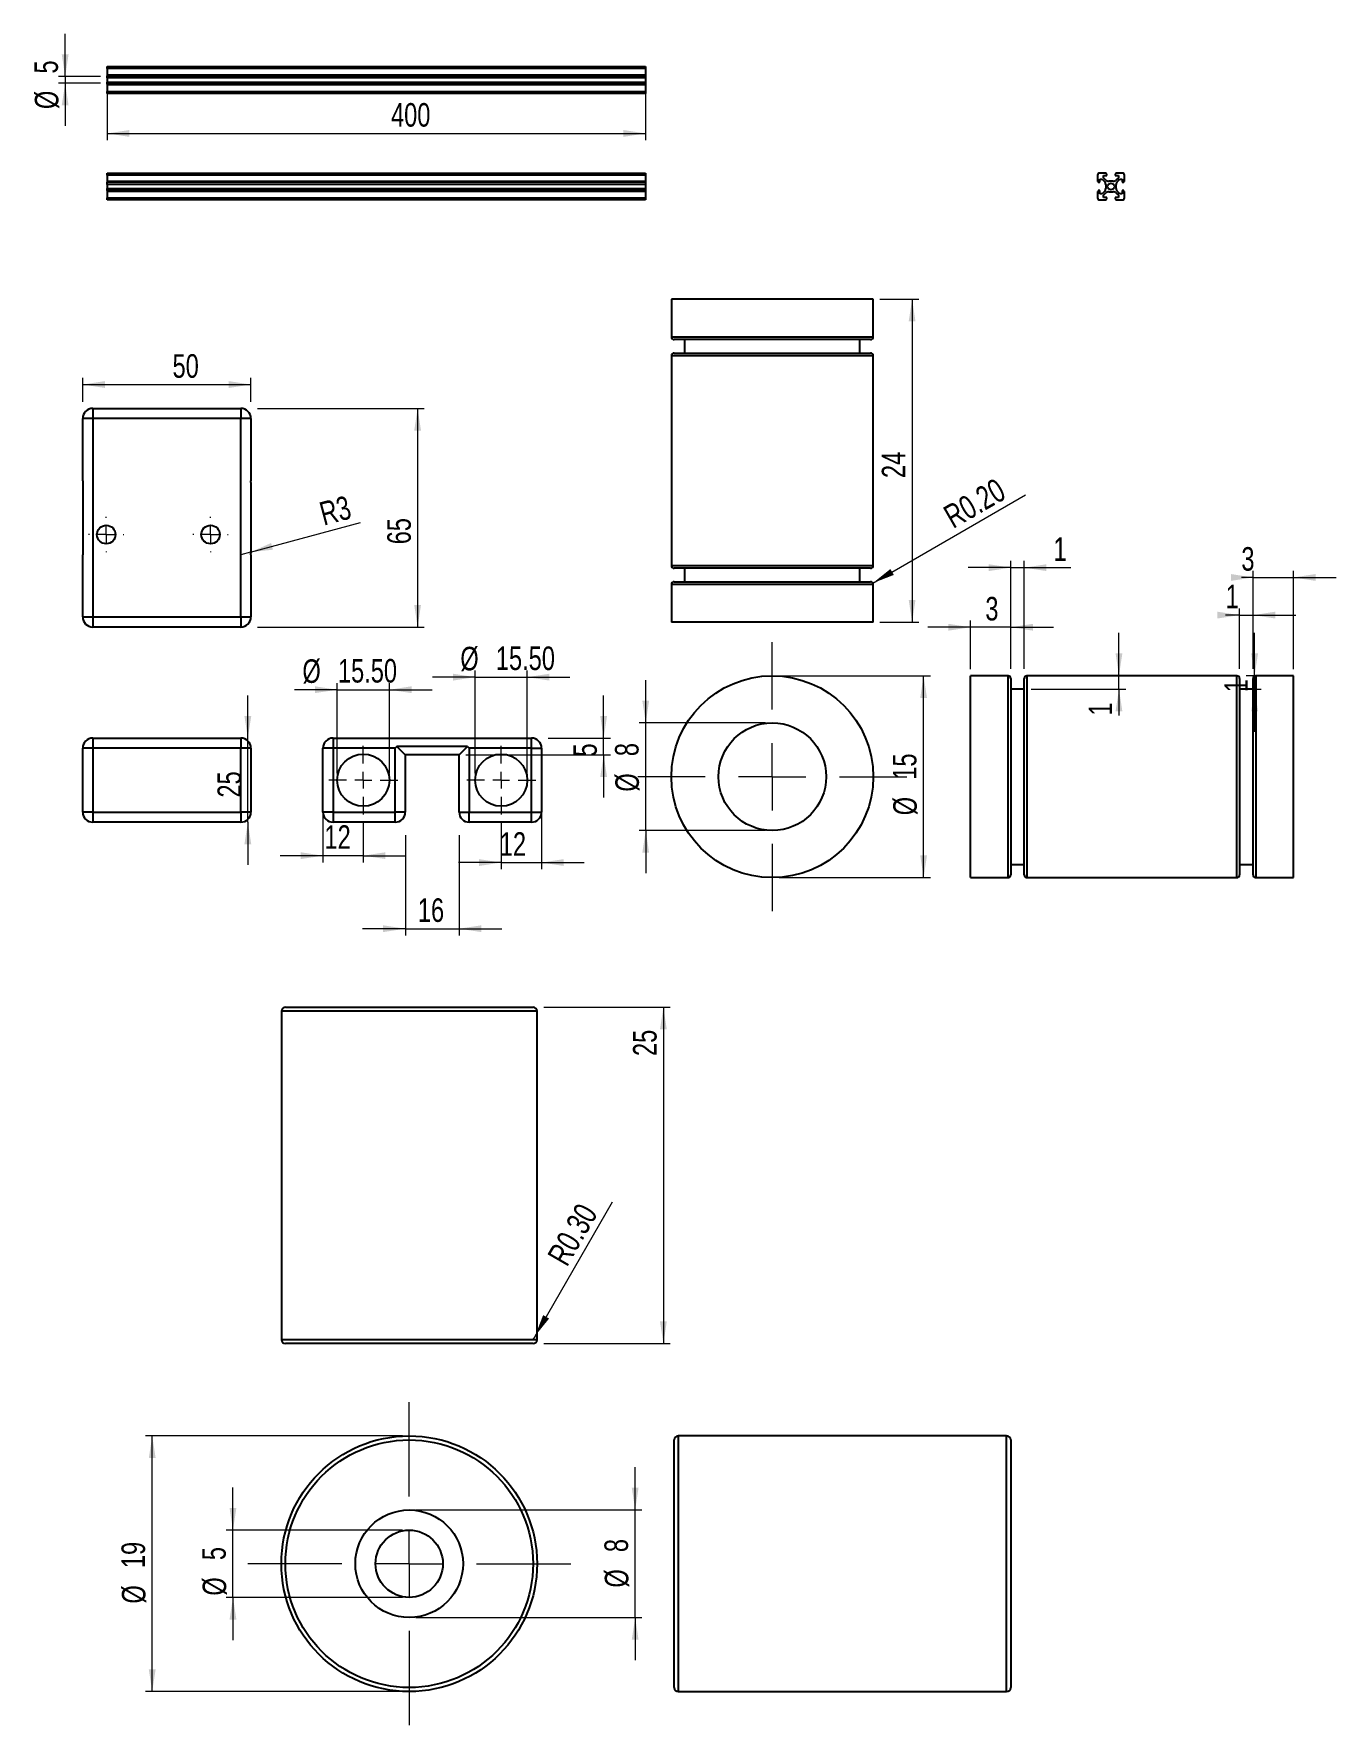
# Model space of a CAD drawing. Header units: millimetres. Extents: x 1 to 194, y 37 to 289.
import ezdxf

# ---------------------------------------------------------------- set-up
doc = ezdxf.new("R2010")
doc.units = ezdxf.units.MM
doc.styles.add('SLDTEXTSTYLE0', font='TXT', dxfattribs={"width": 0.75})
doc.dimstyles.new('SLDDIMSTYLE0', dxfattribs={"dimtxt": 3.5, "dimasz": 3.302, "dimexe": 0, "dimexo": 0.0625, "dimgap": 0.875, "dimtad": 1, "dimlfac": 5, "dimrnd": 1e-09, "dimzin": 12, "dimdsep": 46, "dimtxsty": 'SLDTEXTSTYLE0', "dimsah": 1, "dimcen": 0.09, "dimadec": 0, "dimazin": 3, "dimtfac": 1, "dimtmove": 0, "dimatfit": 0, "dimfxl": 0, "dimfrac": 2, "dimtolj": 1, "dimtzin": 12, "dimarcsym": 0})
doc.dimstyles.new('SLDDIMSTYLE1', dxfattribs={"dimtxt": 3.5, "dimasz": 3.302, "dimexe": 0, "dimexo": 0.0625, "dimgap": 0.875, "dimtad": 1, "dimlfac": 5, "dimrnd": 1e-09, "dimzin": 12, "dimdsep": 46, "dimtxsty": 'SLDTEXTSTYLE0', "dimsah": 1, "dimcen": 0.09, "dimadec": 0, "dimazin": 3, "dimtfac": 1, "dimtofl": 0, "dimtmove": 0, "dimatfit": 3, "dimfxl": 0, "dimfrac": 2, "dimtolj": 1, "dimtzin": 12, "dimarcsym": 0})
doc.dimstyles.new('SLDDIMSTYLE2', dxfattribs={"dimtxt": 3.5, "dimasz": 3.302, "dimexe": 0, "dimexo": 0.0625, "dimgap": 0.875, "dimtad": 1, "dimlfac": 2, "dimrnd": 1e-09, "dimzin": 12, "dimdsep": 46, "dimtxsty": 'SLDTEXTSTYLE0', "dimsah": 1, "dimcen": 0.09, "dimadec": 0, "dimazin": 3, "dimtfac": 1, "dimtmove": 0, "dimatfit": 0, "dimfxl": 0, "dimfrac": 2, "dimtolj": 1, "dimtzin": 12, "dimarcsym": 0})
doc.dimstyles.new('SLDDIMSTYLE3', dxfattribs={"dimtxt": 3.5, "dimasz": 3.302, "dimexe": 0, "dimexo": 0.0625, "dimgap": 0.875, "dimtad": 1, "dimlfac": 2, "dimrnd": 1e-09, "dimzin": 12, "dimdsep": 46, "dimtxsty": 'SLDTEXTSTYLE0', "dimsah": 1, "dimcen": 0.09, "dimadec": 0, "dimazin": 3, "dimtfac": 1, "dimtofl": 0, "dimtmove": 0, "dimatfit": 3, "dimfxl": 0, "dimfrac": 2, "dimtolj": 1, "dimtzin": 12, "dimarcsym": 0})
doc.dimstyles.new('SLDDIMSTYLE4', dxfattribs={"dimtxt": 3.5, "dimasz": 3.302, "dimexe": 0, "dimexo": 0.0625, "dimgap": 0.875, "dimtad": 1, "dimlfac": 2, "dimrnd": 1e-09, "dimzin": 12, "dimdsep": 46, "dimtxsty": 'SLDTEXTSTYLE0', "dimsah": 1, "dimcen": 0, "dimadec": 0, "dimazin": 3, "dimtfac": 1, "dimtofl": 0, "dimtmove": 0, "dimatfit": 3, "dimfxl": 0, "dimfrac": 2, "dimtolj": 1, "dimtzin": 12, "dimarcsym": 0})
doc.dimstyles.new('SLDDIMSTYLE5', dxfattribs={"dimtxt": 3.5, "dimasz": 3.302, "dimexe": 0, "dimexo": 0.0625, "dimgap": 0.875, "dimtad": 1, "dimlfac": 2, "dimrnd": 1e-09, "dimzin": 4, "dimdsep": 46, "dimtxsty": 'SLDTEXTSTYLE0', "dimsah": 1, "dimcen": 0.09, "dimadec": 0, "dimazin": 1, "dimtfac": 1, "dimtmove": 0, "dimatfit": 0, "dimfxl": 0, "dimfrac": 2, "dimtolj": 1, "dimtzin": 12, "dimarcsym": 0})
doc.dimstyles.new('SLDDIMSTYLE6', dxfattribs={"dimtxt": 3.5, "dimasz": 3.302, "dimexe": 0, "dimexo": 0.0625, "dimgap": 0.875, "dimtad": 1, "dimlfac": 0.5, "dimrnd": 1e-09, "dimzin": 12, "dimdsep": 46, "dimtxsty": 'SLDTEXTSTYLE0', "dimsah": 1, "dimcen": 0.09, "dimadec": 0, "dimazin": 3, "dimtfac": 1, "dimtmove": 0, "dimatfit": 0, "dimfxl": 0, "dimfrac": 2, "dimtolj": 1, "dimtzin": 12, "dimarcsym": 0})
doc.dimstyles.new('SLDDIMSTYLE7', dxfattribs={"dimtxt": 3.5, "dimasz": 3.302, "dimexe": 0, "dimexo": 0.0625, "dimgap": 0.875, "dimtad": 1, "dimlfac": 0.5, "dimrnd": 1e-09, "dimzin": 12, "dimdsep": 46, "dimtxsty": 'SLDTEXTSTYLE0', "dimsah": 1, "dimcen": 0.09, "dimadec": 0, "dimazin": 3, "dimtfac": 1, "dimtofl": 0, "dimtmove": 0, "dimatfit": 3, "dimfxl": 0, "dimfrac": 2, "dimtolj": 1, "dimtzin": 12, "dimarcsym": 0})
doc.dimstyles.new('SLDDIMSTYLE8', dxfattribs={"dimtxt": 3.5, "dimasz": 3.302, "dimexe": 0, "dimexo": 0.0625, "dimgap": 0.875, "dimtad": 1, "dimlfac": 0.5, "dimrnd": 1e-09, "dimzin": 0, "dimdsep": 46, "dimtxsty": 'SLDTEXTSTYLE0', "dimsah": 1, "dimcen": 0, "dimadec": 0, "dimazin": 0, "dimtfac": 1, "dimtofl": 0, "dimtmove": 0, "dimatfit": 3, "dimfxl": 0, "dimfrac": 2, "dimtolj": 1, "dimtzin": 12, "dimarcsym": 0})

# ---------------------------------------------------------------- blocks, each defined once
blk = doc.blocks.new('_D')
at = {"color": 7, "linetype": 'Continuous', "lineweight": 18}
for p, q in [((5.22, 282.16), (5.22, 288.51)), ((10.48, 282.16), (4.22, 282.16)), ((5.22, 282.16), (5.22, 281.16)), ((10.48, 281.16), (4.22, 281.16)), ((5.22, 281.16), (5.22, 274.81))]:
    blk.add_line(p, q, dxfattribs=at)
for points in [[(5.22, 282.16), (5.73, 285.46), (4.71, 285.46)], [(5.22, 281.16), (4.71, 277.86), (5.73, 277.86)]]:
    blk.add_solid(points, dxfattribs=at)
at = {"color": 7, "linetype": 'Continuous', "lineweight": 18, "char_height": 3.5, "attachment_point": 1, "rotation": 90, "style": 'SLDTEXTSTYLE0'}
for s, insert in [('5', (0.65, 282.6)), ('%%c', (0.71, 277.32))]:
    blk.add_mtext(s, dxfattribs=dict(at, insert=insert))
blk = doc.blocks.new('_D_1')
at = {"color": 7, "linetype": 'Continuous', "lineweight": 18}
for p, q in [((11.48, 282.66), (11.48, 272.7)), ((91.48, 282.66), (91.48, 272.7)), ((11.48, 273.7), (91.48, 273.7))]:
    blk.add_line(p, q, dxfattribs=at)
for points in [[(11.48, 273.7), (14.78, 273.19), (14.78, 274.21)], [(91.48, 273.7), (88.18, 274.21), (88.18, 273.19)]]:
    blk.add_solid(points, dxfattribs=at)
at = {"color": 7, "linetype": 'Continuous', "lineweight": 18, "insert": (53.65, 278.21), "char_height": 3.5, "attachment_point": 1, "style": 'SLDTEXTSTYLE0'}
blk.add_mtext('400', dxfattribs=at)
blk = doc.blocks.new('_D_2')
at = {"color": 7, "linetype": 'Continuous', "lineweight": 18}
for p, q in [((32.37, 183.81), (32.37, 190.16)), ((31.83, 183.81), (31.37, 183.81)), ((32.37, 171.31), (32.37, 183.81)), ((31.83, 171.31), (31.37, 171.31)), ((32.37, 171.31), (32.37, 164.96))]:
    blk.add_line(p, q, dxfattribs=at)
for points in [[(32.37, 183.81), (32.88, 187.11), (31.86, 187.11)], [(32.37, 171.31), (31.86, 168.01), (32.88, 168.01)]]:
    blk.add_solid(points, dxfattribs=at)
at = {"color": 7, "linetype": 'Continuous', "lineweight": 18, "insert": (27.86, 174.97), "char_height": 3.5, "attachment_point": 1, "rotation": 90, "style": 'SLDTEXTSTYLE0'}
blk.add_mtext('25', dxfattribs=at)
blk = doc.blocks.new('_D_3')
at = {"color": 7, "linetype": 'Continuous', "lineweight": 18}
for p, q in [((7.83, 233.82), (7.83, 237.37)), ((7.83, 236.37), (32.83, 236.37)), ((32.83, 233.82), (32.83, 237.37))]:
    blk.add_line(p, q, dxfattribs=at)
for points in [[(7.83, 236.37), (11.13, 235.86), (11.13, 236.88)], [(32.83, 236.37), (29.52, 236.88), (29.52, 235.86)]]:
    blk.add_solid(points, dxfattribs=at)
at = {"color": 7, "linetype": 'Continuous', "lineweight": 18, "insert": (21.18, 240.88), "char_height": 3.5, "attachment_point": 1, "style": 'SLDTEXTSTYLE0'}
blk.add_mtext('50', dxfattribs=at)
blk = doc.blocks.new('_D_4')
at = {"color": 7, "linetype": 'Continuous', "lineweight": 18}
for p, q in [((33.83, 232.82), (58.6, 232.82)), ((57.6, 232.82), (57.6, 200.32)), ((33.83, 200.32), (58.6, 200.32))]:
    blk.add_line(p, q, dxfattribs=at)
for points in [[(57.6, 232.82), (57.1, 229.52), (58.11, 229.52)], [(57.6, 200.32), (58.11, 203.62), (57.1, 203.62)]]:
    blk.add_solid(points, dxfattribs=at)
at = {"color": 7, "linetype": 'Continuous', "lineweight": 18, "insert": (53.09, 212.62), "char_height": 3.5, "attachment_point": 1, "rotation": 90, "style": 'SLDTEXTSTYLE0'}
blk.add_mtext('65', dxfattribs=at)
blk = doc.blocks.new('_D_5')
at = {"color": 7, "linetype": 'Continuous', "lineweight": 18}
for q in [(49.13, 215.84), (31.33, 211.07)]:
    blk.add_line((32.78, 211.46), q, dxfattribs=at)
blk.add_solid([(32.78, 211.46), (36.1, 211.82), (35.83, 212.81)], dxfattribs=at)
at = {"color": 7, "linetype": 'Continuous', "lineweight": 18, "insert": (42.74, 218.76), "char_height": 3.5, "attachment_point": 1, "rotation": 15, "style": 'SLDTEXTSTYLE0'}
blk.add_mtext('R3', dxfattribs=at)
blk = doc.blocks.new('SW_CENTERMARKSYMBOL_0')
at = {"color": 0, "linetype": 'Continuous', "lineweight": 0}
for p, q in [((0, 2.5), (0, 2.625)), ((-2.5, 0), (-2.625, 0)), ((0, 0), (-1.25, 0)), ((0, 0), (0, 1.25)), ((0, 0), (0, -1.25)), ((0, 0), (1.25, 0)), ((2.5, 0), (2.625, 0)), ((0, -2.5), (0, -2.625))]:
    blk.add_line(p, q, dxfattribs=at)
blk = doc.blocks.new('SW_CENTERMARKSYMBOL_1')
at = {"color": 0, "linetype": 'Continuous', "lineweight": 0}
for p, q in [((0, 2.5), (0, 2.625)), ((-2.5, 0), (-2.625, 0)), ((0, 0), (-1.25, 0)), ((0, 0), (0, 1.25)), ((0, 0), (0, -1.25)), ((0, 0), (1.25, 0)), ((2.5, 0), (2.625, 0)), ((0, -2.5), (0, -2.625))]:
    blk.add_line(p, q, dxfattribs=at)
blk = doc.blocks.new('_D_6')
at = {"color": 7, "linetype": 'Continuous', "lineweight": 18}
for p, q in [((45.65, 178.56), (45.65, 192)), ((53.4, 178.56), (53.4, 192)), ((45.65, 191), (39.3, 191)), ((45.65, 191), (53.4, 191)), ((53.4, 191), (59.75, 191))]:
    blk.add_line(p, q, dxfattribs=at)
for points in [[(45.65, 191), (42.35, 191.51), (42.35, 190.5)], [(53.4, 191), (56.7, 190.5), (56.7, 191.51)]]:
    blk.add_solid(points, dxfattribs=at)
at = {"color": 7, "linetype": 'Continuous', "lineweight": 18, "char_height": 3.5, "attachment_point": 1, "style": 'SLDTEXTSTYLE0'}
for s, insert in [('%%c', (40.48, 195.52)), ('15.50', (45.76, 195.57))]:
    blk.add_mtext(s, dxfattribs=dict(at, insert=insert))
blk = doc.blocks.new('_D_7')
at = {"color": 7, "linetype": 'Continuous', "lineweight": 18}
for p, q in [((66.15, 178.56), (66.15, 193.87)), ((73.9, 178.56), (73.9, 193.87)), ((66.15, 192.87), (59.8, 192.87)), ((66.15, 192.87), (73.9, 192.87)), ((73.9, 192.87), (80.25, 192.87))]:
    blk.add_line(p, q, dxfattribs=at)
for points in [[(66.15, 192.87), (62.85, 193.38), (62.85, 192.36)], [(73.9, 192.87), (77.2, 192.36), (77.2, 193.38)]]:
    blk.add_solid(points, dxfattribs=at)
at = {"color": 7, "linetype": 'Continuous', "lineweight": 18, "char_height": 3.5, "attachment_point": 1, "style": 'SLDTEXTSTYLE0'}
for s, insert in [('%%c', (63.95, 197.38)), ('15.50', (69.23, 197.43))]:
    blk.add_mtext(s, dxfattribs=dict(at, insert=insert))
blk = doc.blocks.new('_D_8')
at = {"color": 7, "linetype": 'Continuous', "lineweight": 18}
for p, q in [((43.53, 176.56), (43.53, 165.33)), ((49.53, 171.43), (49.53, 165.33)), ((43.53, 166.33), (37.18, 166.33)), ((49.53, 166.33), (43.53, 166.33)), ((49.53, 166.33), (55.88, 166.33))]:
    blk.add_line(p, q, dxfattribs=at)
for points in [[(43.53, 166.33), (40.23, 166.84), (40.23, 165.83)], [(49.53, 166.33), (52.83, 165.83), (52.83, 166.84)]]:
    blk.add_solid(points, dxfattribs=at)
at = {"color": 7, "linetype": 'Continuous', "lineweight": 18, "insert": (43.76, 170.85), "char_height": 3.5, "attachment_point": 1, "style": 'SLDTEXTSTYLE0'}
blk.add_mtext('12', dxfattribs=at)
blk = doc.blocks.new('_D_9')
at = {"color": 7, "linetype": 'Continuous', "lineweight": 18}
for p, q in [((76.03, 176.56), (76.03, 164.31)), ((70.03, 171.43), (70.03, 164.31)), ((70.03, 165.31), (63.68, 165.31)), ((70.03, 165.31), (76.03, 165.31)), ((76.03, 165.31), (82.38, 165.31))]:
    blk.add_line(p, q, dxfattribs=at)
for points in [[(70.03, 165.31), (66.73, 165.82), (66.73, 164.8)], [(76.03, 165.31), (79.33, 164.8), (79.33, 165.82)]]:
    blk.add_solid(points, dxfattribs=at)
at = {"color": 7, "linetype": 'Continuous', "lineweight": 18, "insert": (69.82, 169.82), "char_height": 3.5, "attachment_point": 1, "style": 'SLDTEXTSTYLE0'}
blk.add_mtext('12', dxfattribs=at)
blk = doc.blocks.new('_D_10')
at = {"color": 7, "linetype": 'Continuous', "lineweight": 18}
for p, q in [((55.78, 169.36), (55.78, 154.48)), ((63.78, 169.36), (63.78, 154.48)), ((55.78, 155.48), (49.43, 155.48)), ((55.78, 155.48), (63.78, 155.48)), ((63.78, 155.48), (70.13, 155.48))]:
    blk.add_line(p, q, dxfattribs=at)
for points in [[(55.78, 155.48), (52.48, 155.98), (52.48, 154.97)], [(63.78, 155.48), (67.08, 154.97), (67.08, 155.98)]]:
    blk.add_solid(points, dxfattribs=at)
at = {"color": 7, "linetype": 'Continuous', "lineweight": 18, "insert": (57.64, 159.99), "char_height": 3.5, "attachment_point": 1, "style": 'SLDTEXTSTYLE0'}
blk.add_mtext('16', dxfattribs=at)
blk = doc.blocks.new('_D_11')
at = {"color": 7, "linetype": 'Continuous', "lineweight": 18}
for p, q in [((85.25, 183.81), (85.25, 190.16)), ((77.03, 183.81), (86.25, 183.81)), ((85.25, 181.31), (85.25, 183.81)), ((64.78, 181.31), (86.25, 181.31)), ((85.25, 181.31), (85.25, 174.96))]:
    blk.add_line(p, q, dxfattribs=at)
for points in [[(85.25, 183.81), (85.76, 187.11), (84.74, 187.11)], [(85.25, 181.31), (84.74, 178.01), (85.76, 178.01)]]:
    blk.add_solid(points, dxfattribs=at)
at = {"color": 7, "linetype": 'Continuous', "lineweight": 18, "insert": (80.74, 181.07), "char_height": 3.5, "attachment_point": 1, "rotation": 90, "style": 'SLDTEXTSTYLE0'}
blk.add_mtext('5', dxfattribs=at)
blk = doc.blocks.new('SW_CENTERMARKSYMBOL_2')
at = {"color": 0, "linetype": 'Continuous', "lineweight": 0}
for p, q in [((0, 2.5), (0, 5.125)), ((-2.5, 0), (-5.125, 0)), ((0, 0), (-1.25, 0)), ((0, 0), (0, 1.25)), ((0, 0), (0, -1.25)), ((0, 0), (1.25, 0)), ((2.5, 0), (5.125, 0)), ((0, -2.5), (0, -5.125))]:
    blk.add_line(p, q, dxfattribs=at)
blk = doc.blocks.new('SW_CENTERMARKSYMBOL_3')
at = {"color": 0, "linetype": 'Continuous', "lineweight": 0}
for p, q in [((0, 2.5), (0, 5.125)), ((-2.5, 0), (-5.125, 0)), ((0, 0), (-1.25, 0)), ((0, 0), (0, 1.25)), ((0, 0), (0, -1.25)), ((0, 0), (1.25, 0)), ((2.5, 0), (5.125, 0)), ((0, -2.5), (0, -5.125))]:
    blk.add_line(p, q, dxfattribs=at)
blk = doc.blocks.new('_D_12')
at = {"color": 7, "linetype": 'Continuous', "lineweight": 18}
for p, q in [((91.51, 186.07), (91.51, 192.42)), ((109.32, 186.07), (90.51, 186.07)), ((91.51, 170.07), (91.51, 186.07)), ((109.32, 170.07), (90.51, 170.07)), ((91.51, 170.07), (91.51, 163.72))]:
    blk.add_line(p, q, dxfattribs=at)
for points in [[(91.51, 186.07), (92.01, 189.37), (91, 189.37)], [(91.51, 170.07), (91, 166.77), (92.01, 166.77)]]:
    blk.add_solid(points, dxfattribs=at)
at = {"color": 7, "linetype": 'Continuous', "lineweight": 18, "char_height": 3.5, "attachment_point": 1, "rotation": 90, "style": 'SLDTEXTSTYLE0'}
for s, insert in [('8', (86.94, 181.13)), ('%%c', (86.99, 175.85))]:
    blk.add_mtext(s, dxfattribs=dict(at, insert=insert))
blk = doc.blocks.new('_D_13')
at = {"color": 7, "linetype": 'Continuous', "lineweight": 18}
for p, q in [((111.32, 193.07), (133.81, 193.07)), ((132.81, 163.07), (132.81, 193.07)), ((111.32, 163.07), (133.81, 163.07))]:
    blk.add_line(p, q, dxfattribs=at)
for points in [[(132.81, 193.07), (132.3, 189.77), (133.31, 189.77)], [(132.81, 163.07), (133.31, 166.37), (132.3, 166.37)]]:
    blk.add_solid(points, dxfattribs=at)
at = {"color": 7, "linetype": 'Continuous', "lineweight": 18, "char_height": 3.5, "attachment_point": 1, "rotation": 90, "style": 'SLDTEXTSTYLE0'}
for s, insert in [('15', (128.24, 177.62)), ('%%c', (128.29, 172.34))]:
    blk.add_mtext(s, dxfattribs=dict(at, insert=insert))
blk = doc.blocks.new('SW_CENTERMARKSYMBOL_4')
at = {"color": 0, "linetype": 'Continuous', "lineweight": 0}
for p, q in [((0, 10), (0, 20)), ((0, 0), (0, 5)), ((-10, 0), (-20, 0)), ((0, 0), (-5, 0)), ((0, 0), (0, -5)), ((0, 0), (5, 0)), ((10, 0), (20, 0)), ((0, -10), (0, -20))]:
    blk.add_line(p, q, dxfattribs=at)
blk = doc.blocks.new('_D_14')
at = {"color": 7, "linetype": 'Continuous', "lineweight": 18}
for p, q in [((126.32, 249.06), (132.1, 249.06)), ((131.1, 249.06), (131.1, 201.06)), ((126.32, 201.06), (132.1, 201.06))]:
    blk.add_line(p, q, dxfattribs=at)
for points in [[(131.1, 249.06), (130.59, 245.76), (131.6, 245.76)], [(131.1, 201.06), (131.6, 204.36), (130.59, 204.36)]]:
    blk.add_solid(points, dxfattribs=at)
at = {"color": 7, "linetype": 'Continuous', "lineweight": 18, "insert": (126.59, 222.47), "char_height": 3.5, "attachment_point": 1, "rotation": 90, "style": 'SLDTEXTSTYLE0'}
blk.add_mtext('24', dxfattribs=at)
blk = doc.blocks.new('_D_15')
at = {"color": 7, "linetype": 'Continuous', "lineweight": 18}
for q in [(147.97, 219.97), (124.92, 206.66)]:
    blk.add_line((125.27, 206.86), q, dxfattribs=at)
blk.add_solid([(125.27, 206.86), (128.38, 208.07), (127.87, 208.95)], dxfattribs=at)
at = {"color": 7, "linetype": 'Continuous', "lineweight": 18, "insert": (135.44, 217.91), "char_height": 3.5, "attachment_point": 1, "rotation": 30, "style": 'SLDTEXTSTYLE0'}
blk.add_mtext('R0.20', dxfattribs=at)
blk = doc.blocks.new('_D_16')
at = {"color": 7, "linetype": 'Continuous', "lineweight": 18}
for p, q in [((139.77, 194.07), (139.77, 201.29)), ((145.77, 194.1), (145.77, 201.29)), ((139.77, 200.29), (133.42, 200.29)), ((145.77, 200.29), (139.77, 200.29)), ((145.77, 200.29), (152.12, 200.29))]:
    blk.add_line(p, q, dxfattribs=at)
for points in [[(139.77, 200.29), (136.47, 200.8), (136.47, 199.78)], [(145.77, 200.29), (149.07, 199.78), (149.07, 200.8)]]:
    blk.add_solid(points, dxfattribs=at)
at = {"color": 7, "linetype": 'Continuous', "lineweight": 18, "insert": (141.98, 204.8), "char_height": 3.5, "attachment_point": 1, "style": 'SLDTEXTSTYLE0'}
blk.add_mtext('3', dxfattribs=at)
blk = doc.blocks.new('_D_17')
at = {"color": 7, "linetype": 'Continuous', "lineweight": 18}
for p, q in [((181.77, 207.69), (180.03, 207.69)), ((181.77, 194.1), (181.77, 208.69)), ((181.77, 207.69), (187.77, 207.69)), ((187.77, 194.07), (187.77, 208.69)), ((187.77, 207.69), (194.12, 207.69))]:
    blk.add_line(p, q, dxfattribs=at)
for points in [[(181.77, 207.69), (178.47, 208.2), (178.47, 207.18)], [(187.77, 207.69), (191.07, 207.18), (191.07, 208.2)]]:
    blk.add_solid(points, dxfattribs=at)
at = {"color": 7, "linetype": 'Continuous', "lineweight": 18, "insert": (180.03, 212.2), "char_height": 3.5, "attachment_point": 1, "style": 'SLDTEXTSTYLE0'}
blk.add_mtext('3', dxfattribs=at)
blk = doc.blocks.new('_D_18')
at = {"color": 7, "linetype": 'Continuous', "lineweight": 18}
for p, q in [((179.77, 202.09), (177.69, 202.09)), ((179.77, 194.1), (179.77, 203.09)), ((179.77, 202.09), (181.77, 202.09)), ((181.77, 194.1), (181.77, 203.09)), ((181.77, 202.09), (188.12, 202.09))]:
    blk.add_line(p, q, dxfattribs=at)
for points in [[(179.77, 202.09), (176.47, 202.6), (176.47, 201.59)], [(181.77, 202.09), (185.07, 201.59), (185.07, 202.6)]]:
    blk.add_solid(points, dxfattribs=at)
at = {"color": 7, "linetype": 'Continuous', "lineweight": 18, "insert": (177.69, 206.61), "char_height": 3.5, "attachment_point": 1, "style": 'SLDTEXTSTYLE0'}
blk.add_mtext('1', dxfattribs=at)
blk = doc.blocks.new('_D_19')
at = {"color": 7, "linetype": 'Continuous', "lineweight": 18}
for p, q in [((145.77, 209.15), (139.42, 209.15)), ((145.77, 194.1), (145.77, 210.15)), ((145.77, 209.15), (147.77, 209.15)), ((147.77, 194.1), (147.77, 210.15)), ((147.77, 209.15), (154.7, 209.15))]:
    blk.add_line(p, q, dxfattribs=at)
for points in [[(145.77, 209.15), (142.47, 209.66), (142.47, 208.64)], [(147.77, 209.15), (151.07, 208.64), (151.07, 209.66)]]:
    blk.add_solid(points, dxfattribs=at)
at = {"color": 7, "linetype": 'Continuous', "lineweight": 18, "insert": (152.12, 213.66), "char_height": 3.5, "attachment_point": 1, "style": 'SLDTEXTSTYLE0'}
blk.add_mtext('1', dxfattribs=at)
blk = doc.blocks.new('_D_20')
at = {"color": 7, "linetype": 'Continuous', "lineweight": 18}
for p, q in [((182, 193.1), (182, 199.45)), ((180.77, 193.1), (183, 193.1)), ((180.77, 191.1), (183, 191.1)), ((182, 193.1), (182, 191.1)), ((182, 191.1), (182, 184.75))]:
    blk.add_line(p, q, dxfattribs=at)
for points in [[(182, 193.1), (182.51, 196.41), (181.5, 196.41)], [(182, 191.1), (181.5, 187.8), (182.51, 187.8)]]:
    blk.add_solid(points, dxfattribs=at)
at = {"color": 7, "linetype": 'Continuous', "lineweight": 18, "insert": (177.49, 190.62), "char_height": 3.5, "attachment_point": 1, "rotation": 90, "style": 'SLDTEXTSTYLE0'}
blk.add_mtext('1', dxfattribs=at)
blk = doc.blocks.new('_D_21')
at = {"color": 7, "linetype": 'Continuous', "lineweight": 18}
for p, q in [((161.84, 193.1), (161.84, 199.45)), ((148.77, 193.1), (162.84, 193.1)), ((148.77, 191.1), (162.84, 191.1)), ((161.84, 191.1), (161.84, 193.1)), ((161.84, 191.1), (161.84, 187.16))]:
    blk.add_line(p, q, dxfattribs=at)
for points in [[(161.84, 193.1), (162.35, 196.41), (161.34, 196.41)], [(161.84, 191.1), (161.34, 187.8), (162.35, 187.8)]]:
    blk.add_solid(points, dxfattribs=at)
at = {"color": 7, "linetype": 'Continuous', "lineweight": 18, "insert": (157.33, 187.16), "char_height": 3.5, "attachment_point": 1, "rotation": 90, "style": 'SLDTEXTSTYLE0'}
blk.add_mtext('1', dxfattribs=at)
blk = doc.blocks.new('_D_22')
at = {"color": 7, "linetype": 'Continuous', "lineweight": 18}
for p, q in [((55.35, 80.07), (17.16, 80.07)), ((18.16, 42.07), (18.16, 80.07)), ((55.35, 42.07), (17.16, 42.07))]:
    blk.add_line(p, q, dxfattribs=at)
for points in [[(18.16, 80.07), (17.65, 76.77), (18.67, 76.77)], [(18.16, 42.07), (18.67, 45.38), (17.65, 45.38)]]:
    blk.add_solid(points, dxfattribs=at)
at = {"color": 7, "linetype": 'Continuous', "lineweight": 18, "char_height": 3.5, "attachment_point": 1, "rotation": 90, "style": 'SLDTEXTSTYLE0'}
for s, insert in [('19', (13.59, 60.42)), ('%%c', (13.65, 55.15))]:
    blk.add_mtext(s, dxfattribs=dict(at, insert=insert))
blk = doc.blocks.new('_D_23')
at = {"color": 7, "linetype": 'Continuous', "lineweight": 18}
for p, q in [((30.16, 66.07), (30.16, 72.42)), ((55.35, 66.07), (29.16, 66.07)), ((30.16, 56.07), (30.16, 66.07)), ((55.35, 56.07), (29.16, 56.07)), ((30.16, 56.07), (30.16, 49.72))]:
    blk.add_line(p, q, dxfattribs=at)
for points in [[(30.16, 66.07), (30.67, 69.38), (29.65, 69.38)], [(30.16, 56.07), (29.65, 52.77), (30.67, 52.77)]]:
    blk.add_solid(points, dxfattribs=at)
at = {"color": 7, "linetype": 'Continuous', "lineweight": 18, "char_height": 3.5, "attachment_point": 1, "rotation": 90, "style": 'SLDTEXTSTYLE0'}
for s, insert in [('5', (25.59, 61.61)), ('%%c', (25.65, 56.33))]:
    blk.add_mtext(s, dxfattribs=dict(at, insert=insert))
blk = doc.blocks.new('_D_24')
at = {"color": 7, "linetype": 'Continuous', "lineweight": 18}
for p, q in [((89.94, 69.07), (89.94, 75.42)), ((57.35, 69.07), (90.94, 69.07)), ((89.94, 53.07), (89.94, 69.07)), ((57.35, 53.07), (90.94, 53.07)), ((89.94, 53.07), (89.94, 46.72))]:
    blk.add_line(p, q, dxfattribs=at)
for points in [[(89.94, 69.07), (90.44, 72.38), (89.43, 72.38)], [(89.94, 53.07), (89.43, 49.77), (90.44, 49.77)]]:
    blk.add_solid(points, dxfattribs=at)
at = {"color": 7, "linetype": 'Continuous', "lineweight": 18, "char_height": 3.5, "attachment_point": 1, "rotation": 90, "style": 'SLDTEXTSTYLE0'}
for s, insert in [('8', (85.37, 62.8)), ('%%c', (85.42, 57.53))]:
    blk.add_mtext(s, dxfattribs=dict(at, insert=insert))
blk = doc.blocks.new('SW_CENTERMARKSYMBOL_5')
at = {"color": 0, "linetype": 'Continuous', "lineweight": 0}
for p, q in [((0, 10), (0, 24)), ((0, 0), (0, 5)), ((-10, 0), (-24, 0)), ((0, 0), (-5, 0)), ((0, 0), (0, -5)), ((0, 0), (5, 0)), ((10, 0), (24, 0)), ((0, -10), (0, -24))]:
    blk.add_line(p, q, dxfattribs=at)
blk = doc.blocks.new('_D_25')
at = {"color": 7, "linetype": 'Continuous', "lineweight": 18}
for p, q in [((76.35, 143.8), (95.13, 143.8)), ((94.13, 143.8), (94.13, 93.8)), ((76.35, 93.8), (95.13, 93.8))]:
    blk.add_line(p, q, dxfattribs=at)
for points in [[(94.13, 143.8), (93.62, 140.5), (94.64, 140.5)], [(94.13, 93.8), (94.64, 97.1), (93.62, 97.1)]]:
    blk.add_solid(points, dxfattribs=at)
at = {"color": 7, "linetype": 'Continuous', "lineweight": 18, "insert": (89.62, 136.55), "char_height": 3.5, "attachment_point": 1, "rotation": 90, "style": 'SLDTEXTSTYLE0'}
blk.add_mtext('25', dxfattribs=at)
blk = doc.blocks.new('_D_26')
at = {"color": 7, "linetype": 'Continuous', "lineweight": 18}
for q in [(86.58, 114.88), (74.75, 94.4)]:
    blk.add_line((75.05, 94.92), q, dxfattribs=at)
blk.add_solid([(75.05, 94.92), (77.14, 97.52), (76.26, 98.03)], dxfattribs=at)
at = {"color": 7, "linetype": 'Continuous', "lineweight": 18, "insert": (76.76, 106.83), "char_height": 3.5, "attachment_point": 1, "rotation": 60, "style": 'SLDTEXTSTYLE0'}
blk.add_mtext('R0.30', dxfattribs=at)

msp = doc.modelspace()

# ---------------------------------------------------------------- linework, layer by layer
at = {"color": 7, "linetype": 'Continuous', "lineweight": 25}
for p, q in [((11.4795, 283.657), (91.4795, 283.657)), ((11.4795, 283.357), (11.4795, 283.657)), ((91.4795, 283.357), (11.4795, 283.357)), ((11.4795, 283.357), (11.4795, 282.377)), ((91.4795, 282.377), (11.4795, 282.377)), ((11.4795, 282.377), (11.4795, 282.277)), ((91.4795, 282.277), (11.4795, 282.277)), ((11.4795, 281.9764), (11.4795, 282.277)), ((91.4795, 281.9764), (11.4795, 281.9764)), ((11.4795, 281.9764), (11.4795, 281.3377)), ((91.4795, 283.657), (91.4795, 283.357)), ((91.4795, 283.357), (91.4795, 282.377)), ((91.4795, 282.377), (91.4795, 282.277)), ((91.4795, 282.277), (91.4795, 281.9764)), ((91.4795, 281.9764), (91.4795, 281.3377)), ((11.4795, 281.3377), (91.4795, 281.3377)), ((11.4795, 281.037), (11.4795, 281.3377)), ((91.4795, 281.037), (11.4795, 281.037)), ((11.4795, 281.037), (11.4795, 280.937)), ((91.4795, 280.937), (11.4795, 280.937)), ((11.4795, 280.937), (11.4795, 279.957)), ((11.4795, 279.957), (91.4795, 279.957)), ((11.4795, 279.657), (11.4795, 279.957)), ((91.4795, 279.657), (11.4795, 279.657)), ((91.4795, 281.3377), (91.4795, 281.037)), ((91.4795, 281.037), (91.4795, 280.937)), ((91.4795, 280.937), (91.4795, 279.957)), ((91.4795, 279.957), (91.4795, 279.657)), ((11.4795, 267.8118), (91.4795, 267.8118)), ((11.4795, 267.5118), (11.4795, 267.8118)), ((91.4795, 267.5118), (11.4795, 267.5118)), ((11.4795, 267.5118), (11.4795, 266.5318)), ((91.4795, 266.5318), (11.4795, 266.5318)), ((11.4795, 266.5318), (11.4795, 266.4318)), ((91.4795, 267.8118), (91.4795, 267.5118)), ((91.4795, 267.5118), (91.4795, 266.5318)), ((91.4795, 266.5318), (91.4795, 266.4318)), ((158.655, 267.5118), (158.655, 266.5318)), ((158.655, 266.5318), (158.7488, 266.5318)), ((158.7488, 266.5318), (158.7488, 266.4318)), ((159.935, 267.8118), (158.955, 267.8118)), ((159.015, 266.9118), (159.3429, 266.9118)), ((159.015, 266.4318), (159.015, 266.9118)), ((159.3429, 266.9118), (159.6993, 266.5554)), ((159.555, 267.4518), (160.035, 267.4518)), ((159.555, 267.1239), (159.555, 267.4518)), ((159.9114, 266.7675), (159.555, 267.1239)), ((159.935, 267.718), (159.935, 267.8118)), ((160.035, 267.718), (159.935, 267.718)), ((160.035, 267.4518), (160.035, 267.718)), ((160.9743, 266.5918), (160.3357, 266.5918)), ((161.275, 267.718), (161.275, 267.4518)), ((161.375, 267.718), (161.275, 267.718)), ((161.275, 267.4518), (161.755, 267.4518)), ((161.375, 267.8118), (161.375, 267.718)), ((162.355, 267.8118), (161.375, 267.8118)), ((161.755, 267.1239), (161.3986, 266.7675)), ((161.6107, 266.5554), (161.9671, 266.9118)), ((161.755, 267.4518), (161.755, 267.1239)), ((161.9671, 266.9118), (162.295, 266.9118)), ((162.295, 266.9118), (162.295, 266.4318)), ((162.5612, 266.5318), (162.655, 266.5318)), ((162.5612, 266.4318), (162.5612, 266.5318)), ((162.655, 266.5318), (162.655, 267.5118)), ((91.4795, 266.4318), (11.4795, 266.4318)), ((11.4795, 266.1311), (11.4795, 266.4318)), ((91.4795, 266.1311), (11.4795, 266.1311)), ((11.4795, 266.1311), (11.4795, 265.4924)), ((11.4795, 265.4924), (91.4795, 265.4924)), ((11.4795, 265.1918), (11.4795, 265.4924)), ((91.4795, 265.1918), (11.4795, 265.1918)), ((11.4795, 265.1918), (11.4795, 265.0918)), ((91.4795, 265.0918), (11.4795, 265.0918)), ((11.4795, 265.0918), (11.4795, 264.1118)), ((11.4795, 264.1118), (91.4795, 264.1118)), ((11.4795, 263.8118), (11.4795, 264.1118)), ((91.4795, 266.4318), (91.4795, 266.1311)), ((91.4795, 266.1311), (91.4795, 265.4924)), ((91.4795, 265.4924), (91.4795, 265.1918)), ((91.4795, 265.1918), (91.4795, 265.0918)), ((91.4795, 265.0918), (91.4795, 264.1118)), ((91.4795, 264.1118), (91.4795, 263.8118)), ((158.655, 265.0918), (158.655, 264.1118)), ((158.7488, 265.0918), (158.655, 265.0918)), ((158.7488, 266.4318), (159.015, 266.4318)), ((158.7488, 265.1918), (158.7488, 265.0918)), ((159.015, 265.1918), (158.7488, 265.1918)), ((159.015, 264.7118), (159.015, 265.1918)), ((159.3429, 264.7118), (159.015, 264.7118)), ((159.6993, 265.0682), (159.3429, 264.7118)), ((159.555, 264.4996), (159.9114, 264.856)), ((159.555, 264.1718), (159.555, 264.4996)), ((160.035, 264.1718), (159.555, 264.1718)), ((159.875, 266.1311), (159.875, 265.4924)), ((160.035, 263.9056), (160.035, 264.1718)), ((160.3357, 265.0318), (160.9743, 265.0318)), ((161.275, 264.1718), (161.275, 263.9056)), ((161.755, 264.1718), (161.275, 264.1718)), ((161.3986, 264.856), (161.755, 264.4996)), ((161.435, 265.4924), (161.435, 266.1311)), ((161.9671, 264.7118), (161.6107, 265.0682)), ((161.755, 264.4996), (161.755, 264.1718)), ((162.295, 264.7118), (161.9671, 264.7118)), ((162.295, 266.4318), (162.5612, 266.4318)), ((162.295, 265.1918), (162.295, 264.7118)), ((162.5612, 265.1918), (162.295, 265.1918)), ((162.5612, 265.0918), (162.5612, 265.1918)), ((162.655, 265.0918), (162.5612, 265.0918)), ((162.655, 264.1118), (162.655, 265.0918)), ((91.4795, 263.8118), (11.4795, 263.8118)), ((158.955, 263.8118), (159.935, 263.8118)), ((159.935, 263.9056), (160.035, 263.9056)), ((159.935, 263.8118), (159.935, 263.9056)), ((161.275, 263.9056), (161.375, 263.9056)), ((161.375, 263.9056), (161.375, 263.8118)), ((161.375, 263.8118), (162.355, 263.8118)), ((95.3187, 249.0571), (95.3187, 243.4571)), ((125.3187, 249.0571), (95.3187, 249.0571)), ((125.3187, 243.4571), (125.3187, 249.0571)), ((124.9187, 243.0571), (95.7187, 243.0571)), ((97.2852, 243.0571), (97.2852, 241.0571)), ((123.3523, 241.0571), (123.3523, 243.0571)), ((95.3187, 240.6571), (95.3187, 209.4571)), ((95.7187, 241.0571), (124.9187, 241.0571)), ((125.3187, 209.4571), (125.3187, 240.6571)), ((9.3266, 231.3218), (7.8266, 231.3218)), ((7.8266, 222.0718), (7.8266, 231.3218)), ((9.3266, 232.8218), (9.3266, 231.3218)), ((9.3266, 232.8218), (31.3266, 232.8218)), ((31.3266, 231.3218), (9.3266, 231.3218)), ((9.3266, 231.3218), (9.3266, 201.8218)), ((31.3266, 232.8218), (31.3266, 231.3218)), ((32.8266, 231.3218), (31.3266, 231.3218)), ((31.3266, 201.8218), (31.3266, 231.3218)), ((32.8266, 231.3218), (32.8266, 222.0718)), ((7.8476, 221.8218), (7.8476, 211.3218)), ((32.8056, 221.8218), (32.8056, 211.3218)), ((7.8266, 201.8218), (7.8266, 211.0718)), ((32.8266, 211.0718), (32.8266, 201.8218)), ((124.9187, 209.0571), (95.7187, 209.0571)), ((97.2852, 209.0571), (97.2852, 207.0571)), ((123.3523, 207.0571), (123.3523, 209.0571)), ((95.3187, 206.6571), (95.3187, 201.0571)), ((95.7187, 207.0571), (124.9187, 207.0571)), ((125.3187, 201.0571), (125.3187, 206.6571)), ((7.8266, 201.8218), (9.3266, 201.8218)), ((9.3266, 201.8218), (31.3266, 201.8218)), ((9.3266, 201.8218), (9.3266, 200.3218)), ((31.3266, 201.8218), (32.8266, 201.8218)), ((31.3266, 201.8218), (31.3266, 200.3218)), ((31.3266, 200.3218), (9.3266, 200.3218)), ((125.3187, 201.0571), (95.3187, 201.0571)), ((145.3728, 193.0706), (139.7728, 193.0706)), ((139.7728, 178.0706), (139.7728, 193.0706)), ((145.7728, 192.6706), (145.7728, 178.0706)), ((147.7728, 191.1042), (145.7728, 191.1042)), ((147.7728, 163.4706), (147.7728, 192.6706)), ((179.3728, 193.0706), (148.1728, 193.0706)), ((179.7728, 192.6706), (179.7728, 178.0706)), ((181.7728, 191.1042), (179.7728, 191.1042)), ((181.7728, 163.4706), (181.7728, 192.6706)), ((187.7728, 193.0706), (182.1728, 193.0706)), ((187.7728, 178.0706), (187.7728, 193.0706)), ((9.3266, 183.8082), (9.3266, 182.3082)), ((9.3266, 183.8082), (31.3266, 183.8082)), ((31.3266, 183.8082), (31.3266, 182.3082)), ((45.0276, 183.8082), (45.0276, 182.3082)), ((45.0276, 183.8082), (74.5276, 183.8082)), ((74.5276, 182.3082), (74.5276, 183.8082)), ((9.3266, 182.3082), (7.8266, 182.3082)), ((7.8266, 172.8082), (7.8266, 182.3082)), ((9.3266, 182.3082), (9.3266, 172.8082)), ((31.3266, 182.3082), (9.3266, 182.3082)), ((32.8266, 182.3082), (31.3266, 182.3082)), ((31.3266, 172.8082), (31.3266, 182.3082)), ((32.8266, 182.3082), (32.8266, 172.8082)), ((45.0276, 182.3082), (43.5276, 182.3082)), ((43.5276, 172.8082), (43.5276, 182.3082)), ((54.2776, 182.3082), (45.0276, 182.3082)), ((45.0276, 182.3082), (45.0276, 172.8082)), ((54.5276, 182.5582), (54.2776, 182.3082)), ((54.2776, 172.8082), (54.2776, 182.3082)), ((65.0276, 182.5582), (54.5276, 182.5582)), ((55.7776, 181.3082), (54.5276, 182.5582)), ((55.7776, 181.3082), (55.7776, 172.8082)), ((63.7776, 181.3082), (55.7776, 181.3082)), ((63.7776, 181.3082), (65.0276, 182.5582)), ((63.7776, 172.8082), (63.7776, 181.3082)), ((65.0276, 182.5582), (65.2776, 182.3082)), ((74.5276, 182.3082), (65.2776, 182.3082)), ((65.2776, 182.3082), (65.2776, 172.8082)), ((74.5276, 172.8082), (74.5276, 182.3082)), ((74.5276, 182.3082), (76.0276, 182.3082)), ((76.0276, 182.3082), (76.0276, 172.8082)), ((139.7728, 163.0706), (139.7728, 178.0706)), ((145.7728, 178.0706), (145.7728, 163.4706)), ((179.7728, 178.0706), (179.7728, 163.4706)), ((187.7728, 163.0706), (187.7728, 178.0706)), ((9.3266, 172.8082), (7.8266, 172.8082)), ((9.3266, 172.8082), (31.3266, 172.8082)), ((9.3266, 172.8082), (9.3266, 171.3082)), ((31.3266, 171.3082), (9.3266, 171.3082)), ((31.3266, 172.8082), (31.3266, 171.3082)), ((32.8266, 172.8082), (31.3266, 172.8082)), ((45.0276, 172.8082), (43.5276, 172.8082)), ((45.0276, 172.8082), (54.2776, 172.8082)), ((45.0276, 172.8082), (45.0276, 171.3082)), ((54.2776, 171.3082), (45.0276, 171.3082)), ((55.7776, 172.8082), (54.2776, 172.8082)), ((54.2776, 171.3082), (54.2776, 172.8082)), ((63.7776, 172.8082), (65.2776, 172.8082)), ((65.2776, 172.8082), (74.5276, 172.8082)), ((65.2776, 171.3082), (65.2776, 172.8082)), ((74.5276, 171.3082), (65.2776, 171.3082)), ((74.5276, 172.8082), (76.0276, 172.8082)), ((74.5276, 171.3082), (74.5276, 172.8082)), ((145.7728, 165.0371), (147.7728, 165.0371)), ((179.7728, 165.0371), (181.7728, 165.0371)), ((139.7728, 163.0706), (145.3728, 163.0706)), ((148.1728, 163.0706), (179.3728, 163.0706)), ((182.1728, 163.0706), (187.7728, 163.0706)), ((37.9531, 143.7996), (74.7531, 143.7996)), ((37.3531, 143.1996), (37.3531, 94.3996)), ((75.3531, 94.3996), (75.3531, 143.1996)), ((74.7531, 93.7996), (37.9531, 93.7996)), ((95.75, 61.0739), (95.75, 79.4739)), ((145.15, 80.0739), (96.35, 80.0739)), ((145.75, 79.4739), (145.75, 61.0739)), ((95.75, 42.6739), (95.75, 61.0739)), ((145.75, 61.0739), (145.75, 42.6739)), ((96.35, 42.0739), (145.15, 42.0739))]:
    msp.add_line(p, q, dxfattribs=at)
at = {"color": 8, "linetype": 'Continuous', "lineweight": 25}
for p, q in [((95.3187, 243.4571), (125.3187, 243.4571)), ((125.3187, 240.6571), (95.3187, 240.6571)), ((95.3187, 209.4571), (125.3187, 209.4571)), ((125.3187, 206.6571), (95.3187, 206.6571)), ((145.3728, 178.0706), (145.3728, 193.0706)), ((148.1728, 193.0706), (148.1728, 163.0706)), ((179.3728, 178.0706), (179.3728, 193.0706)), ((182.1728, 193.0706), (182.1728, 163.0706)), ((145.3728, 163.0706), (145.3728, 178.0706)), ((179.3728, 163.0706), (179.3728, 178.0706)), ((75.3531, 143.1996), (37.3531, 143.1996)), ((37.3531, 94.3996), (75.3531, 94.3996)), ((96.35, 80.0739), (96.35, 61.0739)), ((145.15, 61.0739), (145.15, 80.0739)), ((96.35, 61.0739), (96.35, 42.0739)), ((145.15, 42.0739), (145.15, 61.0739))]:
    msp.add_line(p, q, dxfattribs=at)
at = {"color": 7, "linetype": 'Continuous', "lineweight": 25}
for centre, radius in [((160.655, 265.8118), 0.5), ((11.3266, 214.0718), 1.375), ((26.8266, 214.0718), 1.375), ((110.3187, 178.0706), 15), ((110.3187, 178.0706), 8), ((49.5276, 177.5582), 3.875), ((70.0276, 177.5582), 3.875), ((56.3531, 61.0739), 19), ((56.3531, 61.0739), 18.4), ((56.3531, 61.0739), 8), ((56.3531, 61.0739), 5)]:
    msp.add_circle(centre, radius, dxfattribs=at)
at = {"color": 7, "linetype": 'Continuous'}
for centre in [(11.3266, 214.0718), (26.8266, 214.0718)]:
    msp.add_circle(centre, 1.375, dxfattribs=at)
at = {"color": 7, "linetype": 'Continuous', "lineweight": 25}
for centre, radius, start, end in [((158.955, 267.5118), 0.3, 90, 180), ((159.275, 266.1311), 0.6, 0, 45), ((160.3357, 267.1918), 0.6, 225, 270), ((160.9743, 267.1918), 0.6, 270, 315), ((162.035, 266.1311), 0.6, 135, 180), ((162.355, 267.5118), 0.3, 0, 90), ((158.955, 264.1118), 0.3, 180, 270), ((159.275, 265.4924), 0.6, 315, 0), ((160.3357, 264.4318), 0.6, 90, 135), ((160.9743, 264.4318), 0.6, 45, 90), ((162.035, 265.4924), 0.6, 180, 225), ((162.355, 264.1118), 0.3, 270, 0), ((95.7187, 243.4571), 0.4, 180, 270), ((124.9187, 243.4571), 0.4, 270, 0), ((95.7187, 240.6571), 0.4, 90, 180), ((124.9187, 240.6571), 0.4, 0, 90), ((9.3266, 231.3218), 1.5, 90, 180), ((31.3266, 231.3218), 1.5, 0, 90), ((9.3266, 222.0718), 1.5, 180, 189.594068), ((31.3266, 222.0718), 1.5, 350.405932, 0), ((9.3266, 211.0718), 1.5, 170.405932, 180), ((31.3266, 211.0718), 1.5, 0, 9.594068), ((95.7187, 209.4571), 0.4, 180, 270), ((124.9187, 209.4571), 0.4, 270, 0), ((95.7187, 206.6571), 0.4, 90, 180), ((124.9187, 206.6571), 0.4, 0, 90), ((9.3266, 201.8218), 1.5, 180, 270), ((31.3266, 201.8218), 1.5, 270, 0), ((145.3728, 192.6706), 0.4, 0, 90), ((148.1728, 192.6706), 0.4, 90, 180), ((179.3728, 192.6706), 0.4, 0, 90), ((182.1728, 192.6706), 0.4, 90, 180), ((9.3266, 182.3082), 1.5, 90, 180), ((31.3266, 182.3082), 1.5, 0, 90), ((45.0276, 182.3082), 1.5, 90, 180), ((74.5276, 182.3082), 1.5, 0, 90), ((9.3266, 172.8082), 1.5, 180, 270), ((31.3266, 172.8082), 1.5, 270, 0), ((45.0276, 172.8082), 1.5, 180, 270), ((54.2776, 172.8082), 1.5, 270, 0), ((65.2776, 172.8082), 1.5, 180, 270), ((74.5276, 172.8082), 1.5, 270, 0), ((145.3728, 163.4706), 0.4, 270, 0), ((148.1728, 163.4706), 0.4, 180, 270), ((179.3728, 163.4706), 0.4, 270, 0), ((182.1728, 163.4706), 0.4, 180, 270), ((37.9531, 143.1996), 0.6, 90, 180), ((74.7531, 143.1996), 0.6, 0, 90), ((37.9531, 94.3996), 0.6, 180, 270), ((74.7531, 94.3996), 0.6, 270, 0), ((96.35, 79.4739), 0.6, 90, 180), ((145.15, 79.4739), 0.6, 0, 90), ((96.35, 42.6739), 0.6, 180, 270), ((145.15, 42.6739), 0.6, 270, 0)]:
    msp.add_arc(centre, radius, start, end, dxfattribs=at)

# ---------------------------------------------------------------- block references
at = {"color": 7, "linetype": 'Continuous', "lineweight": 0}
for name, p in [('SW_CENTERMARKSYMBOL_0', (11.3266, 214.0718)), ('SW_CENTERMARKSYMBOL_1', (26.8266, 214.0718)), ('SW_CENTERMARKSYMBOL_4', (110.3187, 178.0706)), ('SW_CENTERMARKSYMBOL_3', (49.5276, 177.5582)), ('SW_CENTERMARKSYMBOL_2', (70.0276, 177.5582)), ('SW_CENTERMARKSYMBOL_5', (56.3531, 61.0739))]:
    msp.add_blockref(name, p, dxfattribs=at)

# ---------------------------------------------------------------- dimensions: what is measured, and where the dimension line sits
at = {"color": 7, "linetype": 'Continuous', "lineweight": 18}
for base, p1, p2, dimstyle, picture, middle in [((5.2173, 281.157), (11.4795, 282.157), (11.4795, 281.157), 'SLDDIMSTYLE0', '_D', (5.2173, 281.2547)), ((88.7018, 186.0706), (110.3187, 170.0706), (110.3187, 186.0706), 'SLDDIMSTYLE6', '_D_12', (88.7018, 179.7806)), ((130.0016, 193.0706), (110.3187, 163.0706), (110.3187, 193.0706), 'SLDDIMSTYLE7', '_D_13', (130.0016, 177.5683)), ((15.3531, 80.0739), (56.3531, 42.0739), (56.3531, 80.0739), 'SLDDIMSTYLE7', '_D_22', (15.3531, 60.3713)), ((87.1317, 69.0739), (56.3531, 53.0739), (56.3531, 69.0739), 'SLDDIMSTYLE6', '_D_24', (87.1317, 61.4584)), ((27.3531, 66.0739), (56.3531, 56.0739), (56.3531, 66.0739), 'SLDDIMSTYLE6', '_D_23', (27.3531, 60.267))]:
    dim = msp.add_linear_dim(base=base, p1=p1, p2=p2, angle=90, text='%%c<>', dimstyle=dimstyle, dxfattribs=at)
    dim.commit()
    dim.dimension.update_dxf_attribs({"geometry": picture, "text_midpoint": middle, "dimtype": 160})
for base, p1, p2, dimstyle, picture, middle in [((91.4795, 276.4779), (11.4795, 283.657), (91.4795, 283.657), 'SLDDIMSTYLE1', '_D_1', (57.5292, 276.4779)), ((32.8266, 239.15), (7.8266, 232.8218), (32.8266, 232.8218), 'SLDDIMSTYLE3', '_D_3', (23.7641, 239.15)), ((147.7728, 211.9279), (145.7728, 193.1042), (147.7728, 193.1042), 'SLDDIMSTYLE6', '_D_19', (153.4092, 211.9279)), ((187.7728, 210.4664), (181.7728, 193.1042), (187.7728, 193.0706), 'SLDDIMSTYLE6', '_D_17', (181.324, 210.4664)), ((181.7728, 204.8723), (179.7728, 193.1042), (181.7728, 193.1042), 'SLDDIMSTYLE6', '_D_18', (178.9857, 204.8723)), ((139.7728, 203.0706), (145.7728, 193.1042), (139.7728, 193.0706), 'SLDDIMSTYLE6', '_D_16', (143.2761, 203.0706)), ((43.5276, 169.1118), (49.5276, 177.5582), (43.5276, 177.5582), 'SLDDIMSTYLE2', '_D_8', (46.3454, 169.1118)), ((76.0276, 168.086), (70.0276, 177.5582), (76.0276, 177.5582), 'SLDDIMSTYLE2', '_D_9', (72.411, 168.086)), ((63.7776, 158.2534), (55.7776, 170.3619), (63.7776, 170.3619), 'SLDDIMSTYLE2', '_D_10', (60.2251, 158.2534))]:
    dim = msp.add_linear_dim(base=base, p1=p1, p2=p2, dimstyle=dimstyle, dxfattribs=at)
    dim.commit()
    dim.dimension.update_dxf_attribs({"geometry": picture, "text_midpoint": middle, "dimtype": 160})
for base, p1, p2, dimstyle, picture, middle in [((128.3187, 201.0571), (125.3187, 249.0571), (125.3187, 201.0571), 'SLDDIMSTYLE7', '_D_14', (128.3187, 225.0571)), ((54.8266, 200.3218), (32.8266, 232.8218), (32.8266, 200.3218), 'SLDDIMSTYLE3', '_D_4', (54.8266, 215.2029)), ((159.0662, 193.1042), (147.7728, 191.1042), (147.7728, 193.1042), 'SLDDIMSTYLE6', '_D_21', (159.0662, 188.4496)), ((179.225, 191.1042), (179.7728, 193.1042), (179.7728, 191.1042), 'SLDDIMSTYLE6', '_D_20', (179.225, 191.9093)), ((29.5922, 183.8082), (32.8266, 171.3082), (32.8266, 183.8082), 'SLDDIMSTYLE2', '_D_2', (29.5922, 177.5582)), ((82.4715, 183.8082), (63.7776, 181.3082), (76.0276, 183.8082), 'SLDDIMSTYLE2', '_D_11', (82.4715, 182.3607)), ((91.3531, 93.7996), (75.3531, 143.7996), (75.3531, 93.7996), 'SLDDIMSTYLE7', '_D_25', (91.3531, 139.1399))]:
    dim = msp.add_linear_dim(base=base, p1=p1, p2=p2, angle=90, dimstyle=dimstyle, dxfattribs=at)
    dim.commit()
    dim.dimension.update_dxf_attribs({"geometry": picture, "text_midpoint": middle, "dimtype": 160})
for center, mpoint, dimstyle, picture, middle in [((124.9187, 206.6571), (125.2651, 206.8571), 'SLDDIMSTYLE8', '_D_15', (142.9862, 217.0884)), ((31.3266, 211.0718), (32.7755, 211.4601), 'SLDDIMSTYLE4', '_D_5', (46.744, 215.2029)), ((74.7531, 94.3996), (75.0531, 94.9192), 'SLDDIMSTYLE8', '_D_26', (83.7114, 109.9158))]:
    dim = msp.add_radius_dim(center=center, mpoint=mpoint, dimstyle=dimstyle, dxfattribs=at)
    dim.commit()
    dim.dimension.update_dxf_attribs({"geometry": picture, "text_midpoint": middle, "dimtype": 164})
for base, p1, p2, picture, middle in [((73.9026, 195.672), (66.1526, 177.5582), (73.9026, 177.5582), '_D_7', (72.411, 195.672)), ((53.4026, 193.8082), (45.6526, 177.5582), (53.4026, 177.5582), '_D_6', (48.9371, 193.8082))]:
    dim = msp.add_linear_dim(base=base, p1=p1, p2=p2, text='%%c<>', dimstyle='SLDDIMSTYLE5', dxfattribs=at)
    dim.commit()
    dim.dimension.update_dxf_attribs({"geometry": picture, "text_midpoint": middle, "dimtype": 160})

doc.saveas('drawing.dxf')
